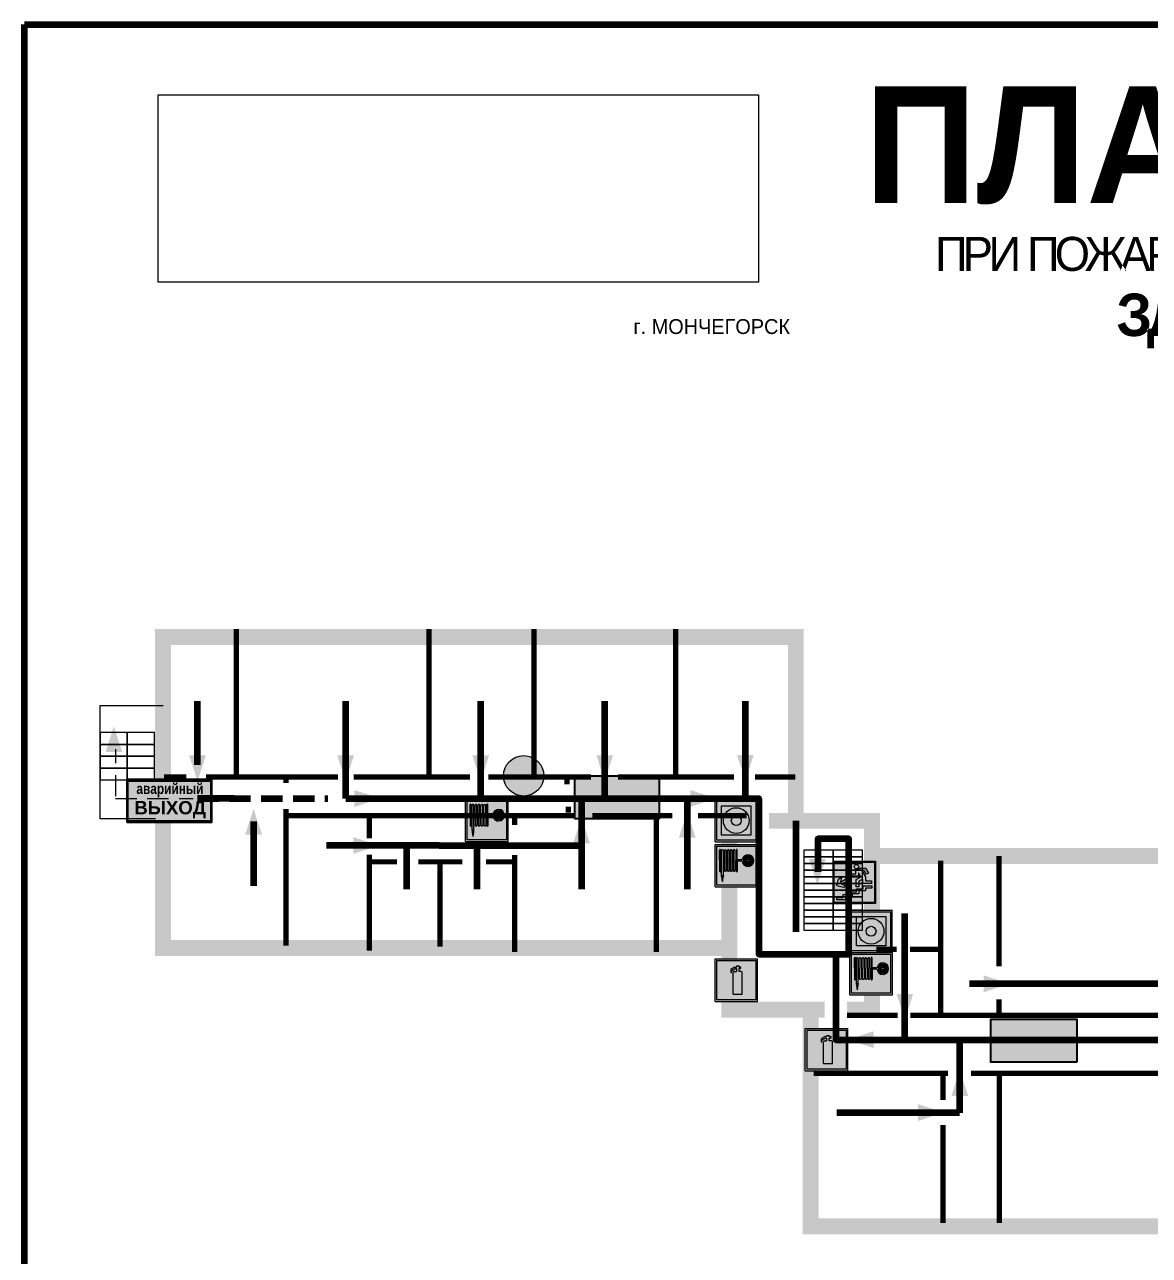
# Model space of a CAD drawing. Header units: millimetres. Extents: x 13810 to 67229, y 12374 to 21950.
# Drawn here: x 20359 to 20570.9, y 19246.8 to 19478.5 of the extents above; entities that cross this region are included whole.
import ezdxf

# ---------------------------------------------------------------- set-up
doc = ezdxf.new("R2010")
doc.units = ezdxf.units.MM
doc.linetypes.add('{ Wide Dash }', pattern=[12, 4, -2, 4, -2])
doc.layers.add('План_Штампы', color=7, linetype='Continuous')
doc.styles.add('обычный', font='arial.ttf')
picture_1 = doc.add_image_def('image1.jpg', size_in_pixel=(337, 105))

# ---------------------------------------------------------------- blocks, each defined once
blk = doc.blocks.new('A$C32E8229D')
at = {"true_color": 0xffffff}
blk.add_hatch(color=7, dxfattribs=at).paths.add_polyline_path([(0, 0), (0, -8), (16, -8), (16, 0)])
h = blk.add_hatch(color=126)
h.paths.add_polyline_path([(0.2, -0.2), (15.8, -0.2), (15.8, -7.8), (0.2, -7.8)])
h.paths.add_polyline_path([(13.49, -2.05), (12.08, -2.05), (11.37, -2.63, 0.162397), (11.29, -2.84), (11.29, -3.63), (10.35, -3.63), (10.35, -4.05), (11.68, -4.05), (11.68, -3.48), (12.26, -4.28), (11.29, -5.1), (11.29, -6.78), (11.85, -6.78), (11.85, -5.44), (12.8, -4.64), (12.8, -5.94), (14.46, -5.94), (14.46, -5.39), (13.45, -5.39), (13.45, -3.97), (12.46, -2.59), (13.15, -2.59), (13.69, -3.34), (14.18, -3)], flags=16)
h.paths.add_polyline_path([(10.74, -1.82, 1), (11.8, -1.82, 1)], flags=16)
h.paths.add_polyline_path([(9.39, -3.59), (5.99, -3.59), (6.56, -3.03), (5.91, -3.03), (5.1, -3.83), (5.91, -4.64), (6.56, -4.64), (5.99, -4.09), (9.39, -4.09)], flags=16)
h.paths.add_polyline_path([(4.29, -1.08), (1.72, -1.08), (1.72, -6.6), (4.29, -6.6)], flags=16)
at = {"color": 126}
blk.add_lwpolyline([(16, -8), (0, -8), (0, 0), (16, 0)], close=True, dxfattribs=at)
blk = doc.blocks.new('вниз 3')
at = {"lineweight": 0, "true_color": 0xffffff}
h = blk.add_hatch(color=7, dxfattribs=at)
h.dxf.hatch_style = 1
h.paths.add_polyline_path([(40997.5, -4475.69), (40997.25, -4475.28), (40995.76, -4476.15), (40995.97, -4475.23), (40995.39, -4475.56), (40995.05, -4476.83), (40996.33, -4477.17), (40996.91, -4476.83), (40996, -4476.55)], flags=0)
h.paths.add_polyline_path([(40999.81, -4473.95), (41000.22, -4473.95), (41000.64, -4474.67), (41001.03, -4474.43), (41000.46, -4473.49), (41000.42, -4473.49), (40999.43, -4473.49), (40998.68, -4473.92), (40998.68, -4474.57), (40997.88, -4474.57), (40997.88, -4475), (40999.14, -4475), (40999.14, -4474.43), (40999.14, -4474.38), (40999.59, -4475.15), (40998.72, -4475.67), (40998.72, -4477.06), (40999.24, -4477.06), (40999.24, -4475.96), (40999.95, -4475.56), (40999.95, -4476.43), (41001.61, -4476.43), (41001.61, -4475.88), (41000.47, -4475.88), (41000.47, -4475.12)], flags=0)
h.paths.add_polyline_path([(40999.2, -4473.24, 1), (40998.35, -4473.24, 1)], flags=0)
h.paths.add_polyline_path([(41000.46, -4477.26), (41001.69, -4477.26), (41001.69, -4476.84), (41000.03, -4476.84), (41000.03, -4477.39), (40998.78, -4477.39), (40998.78, -4477.95), (40997.53, -4477.95), (40997.53, -4478.5), (40996.29, -4478.5), (40996.29, -4479.06), (40995.05, -4479.06), (40995.05, -4479.48), (40995.29, -4479.48), (40996.72, -4479.48), (40996.72, -4478.92), (40997.97, -4478.92), (40997.97, -4478.36), (40999.2, -4478.36), (40999.2, -4477.81), (41000.46, -4477.81)], flags=0)
h.paths.add_polyline_path([(41002.37, -4472.17), (40994.37, -4472.17), (40994.37, -4480.17), (41002.37, -4480.17)])
h.paths.add_polyline_path([(41002.16, -4479.96), (40994.57, -4479.96), (40994.57, -4472.37), (41002.16, -4472.37)], flags=16)
h.paths.add_polyline_path([(41001.61, -4475.88), (41001.61, -4476.43), (40999.95, -4476.43), (40999.95, -4475.56), (40999.24, -4475.96), (40999.24, -4477.06), (40998.72, -4477.06), (40998.72, -4475.67), (40999.59, -4475.15), (40999.14, -4474.38), (40999.14, -4474.43), (40999.14, -4475), (40997.88, -4475), (40997.88, -4474.57), (40998.68, -4474.57), (40998.68, -4473.92), (40999.43, -4473.49), (41000.42, -4473.49), (41000.46, -4473.49), (41001.03, -4474.43), (41000.64, -4474.67), (41000.22, -4473.95), (40999.81, -4473.95), (41000.47, -4475.12), (41000.47, -4475.88)], flags=0)
h.paths.add_polyline_path([(41001.69, -4476.84), (41001.69, -4477.26), (41000.46, -4477.26), (41000.46, -4477.81), (40999.2, -4477.81), (40999.2, -4478.36), (40997.97, -4478.36), (40997.97, -4478.92), (40996.72, -4478.92), (40996.72, -4479.48), (40995.05, -4479.48), (40995.05, -4479.06), (40996.29, -4479.06), (40996.29, -4478.5), (40997.53, -4478.5), (40997.53, -4477.95), (40998.78, -4477.95), (40998.78, -4477.39), (41000.03, -4477.39), (41000.03, -4476.84)], flags=0)
h.paths.add_polyline_path([(40998.35, -4473.24, -1), (40999.2, -4473.24, -1)], flags=0)
h.paths.add_polyline_path([(40997.5, -4475.69), (40996, -4476.55), (40996.91, -4476.83), (40996.33, -4477.17), (40995.05, -4476.83), (40995.39, -4475.56), (40995.97, -4475.23), (40995.76, -4476.15), (40997.25, -4475.28)], flags=0)
at = {"lineweight": 0}
h = blk.add_hatch(color=126, dxfattribs=at)
h.dxf.hatch_style = 1
h.paths.add_polyline_path([(41002.16, -4472.37), (40994.57, -4472.37), (40994.57, -4479.96), (41002.16, -4479.96)])
h.paths.add_polyline_path([(40995.97, -4475.23), (40995.76, -4476.15), (40997.25, -4475.28), (40997.5, -4475.69), (40996, -4476.55), (40996.91, -4476.83), (40996.33, -4477.17), (40995.05, -4476.83), (40995.39, -4475.56)], flags=16)
h.paths.add_polyline_path([(40997.88, -4474.57), (40998.68, -4474.57), (40998.68, -4473.92), (40999.43, -4473.49), (41000.42, -4473.49), (41000.46, -4473.49), (41001.03, -4474.43), (41000.64, -4474.67), (41000.22, -4473.95), (40999.81, -4473.95), (41000.47, -4475.12), (41000.47, -4475.88), (41001.61, -4475.88), (41001.61, -4476.43), (40999.95, -4476.43), (40999.95, -4475.56), (40999.24, -4475.96), (40999.24, -4477.06), (40998.72, -4477.06), (40998.72, -4475.67), (40999.59, -4475.15), (40999.14, -4474.38), (40999.14, -4474.43), (40999.14, -4475), (40997.88, -4475)], flags=16)
h.paths.add_polyline_path([(40998.35, -4473.24, -1), (40999.2, -4473.24, -1)], flags=16)
h.paths.add_polyline_path([(40997.53, -4477.95), (40998.78, -4477.95), (40998.78, -4477.39), (41000.03, -4477.39), (41000.03, -4476.84), (41001.69, -4476.84), (41001.69, -4477.26), (41000.46, -4477.26), (41000.46, -4477.81), (40999.2, -4477.81), (40999.2, -4478.36), (40997.97, -4478.36), (40997.97, -4478.92), (40996.72, -4478.92), (40996.72, -4479.48), (40995.05, -4479.48), (40995.05, -4479.06), (40996.29, -4479.06), (40996.29, -4478.5), (40997.53, -4478.5)], flags=16)
at = {"lineweight": 0, "true_color": 0xffffff}
h = blk.add_hatch(color=7, dxfattribs=at)
h.dxf.hatch_style = 1
h.paths.add_polyline_path([(40999.2, -4473.24, 1), (40998.35, -4473.24, 1)])
h.paths.add_polyline_path([(40999.81, -4473.95), (41000.22, -4473.95), (41000.64, -4474.67), (41001.03, -4474.43), (41000.46, -4473.49), (41000.42, -4473.49), (40999.43, -4473.49), (40998.68, -4473.92), (40998.68, -4474.57), (40997.88, -4474.57), (40997.88, -4475), (40999.14, -4475), (40999.14, -4474.43), (40999.14, -4474.38), (40999.59, -4475.15), (40998.72, -4475.67), (40998.72, -4477.06), (40999.24, -4477.06), (40999.24, -4475.96), (40999.95, -4475.56), (40999.95, -4476.43), (41001.61, -4476.43), (41001.61, -4475.88), (41000.47, -4475.88), (41000.47, -4475.12)])
h.paths.add_polyline_path([(40999.2, -4477.81), (41000.46, -4477.81), (41000.46, -4477.26), (41001.69, -4477.26), (41001.69, -4476.84), (41000.03, -4476.84), (41000.03, -4477.39), (40998.78, -4477.39), (40998.78, -4477.95), (40997.53, -4477.95), (40997.53, -4478.5), (40996.29, -4478.5), (40996.29, -4479.06), (40995.05, -4479.06), (40995.05, -4479.48), (40995.29, -4479.48), (40996.72, -4479.48), (40996.72, -4478.92), (40997.97, -4478.92), (40997.97, -4478.36), (40999.2, -4478.36)])
h.paths.add_polyline_path([(40997.5, -4475.69), (40997.25, -4475.28), (40995.76, -4476.15), (40995.97, -4475.23), (40995.39, -4475.56), (40995.05, -4476.83), (40996.33, -4477.17), (40996.91, -4476.83), (40996, -4476.55)])
at = {"color": 126, "lineweight": 0}
for points in [[(40994.37, -4472.17), (41002.37, -4472.17), (41002.37, -4480.17), (40994.37, -4480.17)], [(40994.57, -4472.37), (41002.16, -4472.37), (41002.16, -4479.96), (40994.57, -4479.96)]]:
    blk.add_lwpolyline(points, close=True, dxfattribs=at)
for points in [[(40995.05, -4476.83), (40995.39, -4475.56), (40995.97, -4475.23), (40995.76, -4476.15), (40997.25, -4475.28), (40997.5, -4475.69), (40996, -4476.55), (40996.91, -4476.83), (40996.33, -4477.17), (40995.05, -4476.83)], [(40999.14, -4474.43), (40999.14, -4475), (40997.88, -4475), (40997.88, -4474.57), (40998.68, -4474.57), (40998.68, -4473.92), (40999.43, -4473.49), (41000.42, -4473.49), (41000.46, -4473.49), (41001.03, -4474.43), (41000.64, -4474.67), (41000.22, -4473.95), (40999.81, -4473.95), (41000.47, -4475.12), (41000.47, -4475.88), (41001.61, -4475.88), (41001.61, -4476.43), (40999.95, -4476.43), (40999.95, -4475.56), (40999.24, -4475.96), (40999.24, -4477.06), (40998.72, -4477.06), (40998.72, -4475.67), (40999.59, -4475.15), (40999.14, -4474.38), (40999.14, -4474.43)], [(40995.29, -4479.48), (40995.05, -4479.48), (40995.05, -4479.06), (40996.29, -4479.06), (40996.29, -4478.5), (40997.53, -4478.5), (40997.53, -4477.95), (40998.78, -4477.95), (40998.78, -4477.39), (41000.03, -4477.39), (41000.03, -4476.84), (41001.69, -4476.84), (41001.69, -4477.26), (41000.46, -4477.26), (41000.46, -4477.81), (40999.2, -4477.81), (40999.2, -4478.36), (40997.97, -4478.36), (40997.97, -4478.92), (40996.72, -4478.92), (40996.72, -4479.48), (40995.05, -4479.48)]]:
    blk.add_lwpolyline(points, dxfattribs=at)
blk.add_circle((40998.77, -4473.24), 0.426, dxfattribs=at)
blk = doc.blocks.new('A$C37112FD5')
at = {"true_color": 0xf5f5ff}
h = blk.add_hatch(color=7, dxfattribs=at)
h.dxf.hatch_style = 1
h.paths.add_polyline_path([(12.8, -7.4), (0, -7.4), (0, -20.2), (12.8, -20.2)])
h.paths.add_polyline_path([(12.29, -7.91), (12.29, -19.69), (0.51, -19.69), (0.51, -7.91)], flags=16)
h.paths.add_polyline_path([(4.98, -9.04, -0.42597), (5.17, -9.22), (5.17, -12.25), (5.17, -15.29, -0.432244), (4.98, -15.47), (4.83, -15.47, -0.42597), (4.64, -15.29), (4.64, -12.25), (4.64, -9.22, -0.432244), (4.83, -9.04)], flags=0)
h.paths.add_polyline_path([(4.28, -9.22), (4.28, -12.25), (4.28, -15.29, -0.432244), (4.09, -15.47), (3.94, -15.47, -0.42597), (3.75, -15.29), (3.75, -12.25), (3.75, -9.22, -0.432244), (3.94, -9.04), (4.09, -9.04, -0.42597)], flags=0)
h.paths.add_polyline_path([(5.72, -9.04), (5.87, -9.04, -0.42597), (6.06, -9.22), (6.06, -12.25), (6.06, -15.29, -0.432244), (5.87, -15.47), (5.72, -15.47, -0.42597), (5.53, -15.29), (5.53, -12.25), (5.53, -9.22, -0.432244)], flags=0)
h.paths.add_polyline_path([(6.42, -8.9), (6.5, -8.9, -0.42597), (6.69, -9.08), (6.69, -12.03), (8.21, -12.03, -15.824349), (8.21, -12.47), (6.69, -12.47), (6.69, -15.42, -0.432244), (6.5, -15.6), (6.42, -15.6)], flags=0)
h.paths.add_polyline_path([(3.39, -9.22), (3.39, -12.25), (3.39, -15.29, -0.432244), (3.2, -15.47), (3.05, -15.47, -0.42597), (2.85, -15.29), (2.85, -12.25), (2.85, -9.22, -0.432244), (3.05, -9.04), (3.2, -9.04, -0.42597)], flags=0)
h.paths.add_polyline_path([(2.5, -9.22), (2.5, -16.71), (1.96, -16.71), (1.96, -9.22, -0.432244), (2.15, -9.04), (2.31, -9.04, -0.42597)], flags=0)
h.paths.add_polyline_path([(1.61, -8.9), (1.61, -15.6), (1.57, -15.6, -0.42597), (1.37, -15.42), (1.37, -12.03), (1.37, -9.09, -0.432244), (1.57, -8.9)], flags=0)
h.paths.add_polyline_path([(9.76, -10.81), (9.76, -12.03), (8.49, -12.03, -0.336371)], flags=0)
h.paths.add_polyline_path([(8.49, -12.47), (9.76, -12.47), (9.76, -13.7, -0.336371)], flags=0)
h.paths.add_polyline_path([(10.11, -10.81, -0.336371), (11.38, -12.03), (10.11, -12.03)], flags=0)
h.paths.add_polyline_path([(10.11, -12.47), (11.38, -12.47, -0.336371), (10.11, -13.7)], flags=0)
h.paths.add_polyline_path([(2.5, -16.84), (2.5, -17.05), (1.97, -17.05), (1.97, -16.84)], flags=0)
h.paths.add_polyline_path([(2.5, -17.24, -0.033778), (2.24, -18.6, -0.033778), (1.97, -17.24)], flags=0)
h = blk.add_hatch(color=242)
h.dxf.hatch_style = 1
h.paths.add_polyline_path([(12.29, -7.91), (0.51, -7.91), (0.51, -19.69), (12.29, -19.69)])
h.paths.add_polyline_path([(6.42, -15.6), (6.42, -8.9), (6.5, -8.9, -0.42597), (6.69, -9.08), (6.69, -12.03), (8.21, -12.03, -15.824349), (8.21, -12.47), (6.69, -12.47), (6.69, -15.42, -0.432244), (6.5, -15.6)], flags=16)
h.paths.add_polyline_path([(5.87, -15.47), (5.72, -15.47, -0.42597), (5.53, -15.29), (5.53, -12.25), (5.53, -9.22, -0.432244), (5.72, -9.04), (5.87, -9.04, -0.42597), (6.06, -9.22), (6.06, -12.25), (6.06, -15.29, -0.432244)], flags=16)
h.paths.add_polyline_path([(4.98, -15.47), (4.83, -15.47, -0.42597), (4.64, -15.29), (4.64, -12.25), (4.64, -9.22, -0.432244), (4.83, -9.04), (4.98, -9.04, -0.42597), (5.17, -9.22), (5.17, -12.25), (5.17, -15.29, -0.432244)], flags=16)
h.paths.add_polyline_path([(4.09, -15.47), (3.94, -15.47, -0.42597), (3.75, -15.29), (3.75, -12.25), (3.75, -9.22, -0.432244), (3.94, -9.04), (4.09, -9.04, -0.42597), (4.28, -9.22), (4.28, -12.25), (4.28, -15.29, -0.432244)], flags=16)
h.paths.add_polyline_path([(3.2, -15.47), (3.05, -15.47, -0.42597), (2.85, -15.29), (2.85, -12.25), (2.85, -9.22, -0.432244), (3.05, -9.04), (3.2, -9.04, -0.42597), (3.39, -9.22), (3.39, -12.25), (3.39, -15.29, -0.432244)], flags=16)
h.paths.add_polyline_path([(2.5, -17.05), (1.97, -17.05), (1.97, -16.84), (2.5, -16.84)], flags=16)
h.paths.add_polyline_path([(2.5, -17.24, -0.033778), (2.24, -18.6, -0.033778), (1.97, -17.24)], flags=16)
h.paths.add_polyline_path([(2.5, -16.71), (1.96, -16.71), (1.96, -9.22, -0.432244), (2.15, -9.04), (2.31, -9.04, -0.42597), (2.5, -9.22)], flags=16)
h.paths.add_polyline_path([(1.61, -15.6), (1.57, -15.6, -0.42597), (1.37, -15.42), (1.37, -12.03), (1.37, -9.09, -0.432244), (1.57, -8.9), (1.61, -8.9)], flags=16)
h.paths.add_polyline_path([(8.49, -12.47), (9.76, -12.47), (9.76, -13.7, -0.336371)], flags=0)
h.paths.add_polyline_path([(10.11, -13.7), (10.11, -12.47), (11.38, -12.47, -0.336371)], flags=0)
h.paths.add_polyline_path([(8.49, -12.03, -0.336371), (9.76, -10.81), (9.76, -12.03)], flags=0)
h.paths.add_polyline_path([(10.11, -12.03), (10.11, -10.81, -0.336371), (11.38, -12.03)], flags=0)
h = blk.add_hatch(color=7, dxfattribs=at)
h.dxf.hatch_style = 1
h.paths.add_polyline_path([(1.61, -8.9), (1.57, -8.9, 0.432244), (1.37, -9.09), (1.37, -12.03), (1.37, -15.42, 0.42597), (1.57, -15.6), (1.61, -15.6)])
h.paths.add_polyline_path([(2.5, -9.22, 0.42597), (2.31, -9.04), (2.15, -9.04, 0.432244), (1.96, -9.22), (1.96, -16.71), (2.5, -16.71)])
h.paths.add_polyline_path([(2.5, -16.84), (1.97, -16.84), (1.97, -17.05), (2.5, -17.05)])
h.paths.add_polyline_path([(2.5, -17.24), (1.97, -17.24, 0.033778), (2.24, -18.6, 0.033778)])
h.paths.add_polyline_path([(3.39, -12.25), (3.39, -9.22, 0.42597), (3.2, -9.04), (3.05, -9.04, 0.432244), (2.85, -9.22), (2.85, -12.25), (2.85, -15.29, 0.42597), (3.05, -15.47), (3.2, -15.47, 0.432244), (3.39, -15.29)])
h.paths.add_polyline_path([(4.28, -12.25), (4.28, -9.22, 0.42597), (4.09, -9.04), (3.94, -9.04, 0.432244), (3.75, -9.22), (3.75, -12.25), (3.75, -15.29, 0.42597), (3.94, -15.47), (4.09, -15.47, 0.432244), (4.28, -15.29)])
h.paths.add_polyline_path([(5.17, -12.25), (5.17, -9.22, 0.42597), (4.98, -9.04), (4.83, -9.04, 0.432244), (4.64, -9.22), (4.64, -12.25), (4.64, -15.29, 0.42597), (4.83, -15.47), (4.98, -15.47, 0.432244), (5.17, -15.29)])
h.paths.add_polyline_path([(6.06, -12.25), (6.06, -9.22, 0.42597), (5.87, -9.04), (5.72, -9.04, 0.432244), (5.53, -9.22), (5.53, -12.25), (5.53, -15.29, 0.42597), (5.72, -15.47), (5.87, -15.47, 0.432244), (6.06, -15.29)])
h.paths.add_polyline_path([(6.69, -12.47), (8.21, -12.47, 15.824349), (8.21, -12.03), (6.69, -12.03), (6.69, -9.08, 0.42597), (6.5, -8.9), (6.42, -8.9), (6.42, -15.6), (6.5, -15.6, 0.432244), (6.69, -15.42)])
h.paths.add_polyline_path([(8.49, -12.47), (9.76, -12.47), (9.76, -13.7, -0.336371)], flags=16)
h.paths.add_polyline_path([(8.49, -12.03, -0.336371), (9.76, -10.81), (9.76, -12.03)], flags=16)
h.paths.add_polyline_path([(10.11, -12.47), (11.38, -12.47, -0.336371), (10.11, -13.7)], flags=16)
h.paths.add_polyline_path([(10.11, -12.03), (10.11, -10.81, -0.336371), (11.38, -12.03)], flags=16)
h = blk.add_hatch(color=242)
h.dxf.hatch_style = 1
h.paths.add_polyline_path([(9.76, -10.81, 0.336371), (8.49, -12.03), (9.76, -12.03)])
h.paths.add_polyline_path([(10.11, -10.81), (10.11, -12.03), (11.38, -12.03, 0.336371)])
h.paths.add_polyline_path([(11.38, -12.47), (10.11, -12.47), (10.11, -13.7, 0.336371)])
h.paths.add_polyline_path([(9.76, -12.47), (8.49, -12.47, 0.336371), (9.76, -13.7)])
at = {"color": 242, "lineweight": 5}
for p, q in [((0, -20.2), (0, -7.4)), ((0, -7.4), (12.8, -7.4)), ((12.8, -20.2), (12.8, -7.4)), ((1.37, -12.03), (1.37, -9.08)), ((1.57, -8.9), (1.61, -8.9)), ((1.61, -8.9), (1.61, -15.6)), ((1.96, -16.71), (1.96, -9.22)), ((2.15, -9.04), (2.31, -9.04)), ((2.5, -16.71), (2.5, -9.22)), ((2.85, -12.25), (2.85, -9.22)), ((3.05, -9.04), (3.2, -9.04)), ((3.39, -12.25), (3.39, -9.22)), ((3.75, -12.25), (3.75, -9.22)), ((3.94, -9.04), (4.09, -9.04)), ((4.28, -12.25), (4.28, -9.22)), ((4.64, -12.25), (4.64, -9.22)), ((4.83, -9.04), (4.98, -9.04)), ((5.17, -12.25), (5.17, -9.22)), ((5.53, -12.25), (5.53, -9.22)), ((5.72, -9.04), (5.87, -9.04)), ((6.06, -12.25), (6.06, -9.22)), ((6.42, -8.9), (6.42, -15.6)), ((6.5, -8.9), (6.42, -8.9)), ((6.69, -12.03), (6.69, -9.08)), ((9.76, -10.81), (9.76, -12.03)), ((10.11, -10.81), (10.11, -12.03)), ((1.37, -12.03), (1.37, -15.42)), ((2.85, -12.25), (2.85, -15.29)), ((3.39, -12.25), (3.39, -15.29)), ((3.75, -12.25), (3.75, -15.29)), ((4.28, -12.25), (4.28, -15.29)), ((4.64, -12.25), (4.64, -15.29)), ((5.17, -12.25), (5.17, -15.29)), ((5.53, -12.25), (5.53, -15.29)), ((6.06, -12.25), (6.06, -15.29)), ((8.21, -12.03), (6.69, -12.03)), ((8.21, -12.47), (6.69, -12.47)), ((6.69, -12.47), (6.69, -15.42)), ((9.76, -12.03), (8.49, -12.03)), ((9.76, -12.47), (8.49, -12.47)), ((9.76, -12.47), (9.76, -13.7)), ((11.38, -12.03), (10.11, -12.03)), ((11.38, -12.47), (10.11, -12.47)), ((10.11, -12.47), (10.11, -13.7)), ((1.57, -15.6), (1.61, -15.6)), ((1.96, -16.71), (2.5, -16.71)), ((1.97, -16.84), (2.5, -16.84)), ((1.97, -17.05), (1.97, -16.84)), ((2.5, -17.05), (1.97, -17.05)), ((1.97, -17.24), (2.5, -17.24)), ((2.5, -16.84), (2.5, -17.05)), ((3.05, -15.47), (3.2, -15.47)), ((3.94, -15.47), (4.09, -15.47)), ((4.83, -15.47), (4.98, -15.47)), ((5.72, -15.47), (5.87, -15.47)), ((6.42, -15.6), (6.5, -15.6)), ((0, -20.2), (12.8, -20.2))]:
    blk.add_line(p, q, dxfattribs=at)
blk.add_lwpolyline([(0.51, -7.91), (12.29, -7.91), (12.29, -19.69), (0.51, -19.69)], close=True, dxfattribs=at)
for centre, radius, start, end in [((1.56, -9.09), 0.182, 87.1027, 180.6071), ((2.15, -9.22), 0.182, 87.1027, 180.6071), ((2.32, -9.22), 0.182, 359.3929, 92.8973), ((3.04, -9.22), 0.182, 87.1027, 180.6071), ((3.21, -9.22), 0.182, 359.3929, 92.8973), ((3.93, -9.22), 0.182, 87.1027, 180.6071), ((4.1, -9.22), 0.182, 359.3929, 92.8973), ((4.82, -9.22), 0.182, 87.1027, 180.6071), ((4.99, -9.22), 0.182, 359.3929, 92.8973), ((5.71, -9.22), 0.182, 87.1027, 180.6071), ((5.88, -9.22), 0.182, 359.3929, 92.8973), ((6.51, -9.09), 0.182, 359.3929, 92.8973), ((9.93, -12.25), 1.74, 187.2319, 172.7681), ((9.93, -12.25), 1.46, 96.9927, 171.3585), ((9.93, -12.25), 1.46, 8.6415, 83.0073), ((9.93, -12.25), 1.46, 188.6415, 263.0073), ((9.93, -12.25), 1.46, 276.9927, 351.3585), ((1.56, -15.42), 0.182, 179.3929, 272.8973), ((12.17, -15.98), 10.27, 187.041, 194.7793), ((-7.7, -15.98), 10.27, 345.2207, 352.959), ((3.04, -15.29), 0.182, 179.3929, 272.8973), ((3.21, -15.29), 0.182, 267.1027, 0.6071), ((3.93, -15.29), 0.182, 179.3929, 272.8973), ((4.1, -15.29), 0.182, 267.1027, 0.6071), ((4.82, -15.29), 0.182, 179.3929, 272.8973), ((4.99, -15.29), 0.182, 267.1027, 0.6071), ((5.71, -15.29), 0.182, 179.3929, 272.8973), ((5.88, -15.29), 0.182, 267.1027, 0.6071), ((6.51, -15.42), 0.182, 267.1027, 0.6071)]:
    blk.add_arc(centre, radius, start, end, dxfattribs=at)
blk = doc.blocks.new('A$C54414219')
at = {"true_color": 0xffffff}
h = blk.add_hatch(color=7, dxfattribs=at)
h.paths.add_polyline_path([(2.39, -9.45), (2.39, -18.3), (11.23, -18.3), (11.23, -9.45)], flags=0)
h.paths.add_polyline_path([(10.71, -13.87, -1), (2.92, -13.87, -1)], flags=0)
h.paths.add_polyline_path([(8.3, -13.87, -1), (5.33, -13.87, -1)], flags=0)
h.paths.add_polyline_path([(0.41, -7.47), (0.41, -20.27), (13.21, -20.27), (13.21, -7.47)])
h.paths.add_polyline_path([(0.92, -19.77), (12.71, -19.77), (12.71, -7.98), (0.92, -7.98)], flags=16)
h.paths.add_polyline_path([(11.23, -9.45), (11.23, -18.3), (2.39, -18.3), (2.39, -9.45)], flags=0)
at = {"lineweight": 5}
h = blk.add_hatch(color=242, dxfattribs=at)
h.paths.add_polyline_path([(12.71, -7.98), (0.92, -7.98), (0.92, -19.77), (12.71, -19.77)])
h.paths.add_polyline_path([(11.23, -18.3), (2.39, -18.3), (2.39, -9.45), (11.23, -9.45)], flags=16)
h.paths.add_polyline_path([(10.71, -13.87, -1), (2.92, -13.87, -1)], flags=0)
h.paths.add_polyline_path([(8.3, -13.87, -1), (5.33, -13.87, -1)], flags=0)
at = {"true_color": 0xffffff}
h = blk.add_hatch(color=7, dxfattribs=at)
h.paths.add_polyline_path([(2.39, -9.45), (2.39, -18.3), (11.23, -18.3), (11.23, -9.45)])
h.paths.add_polyline_path([(10.71, -13.87, -1), (2.92, -13.87, -1)], flags=16)
h.paths.add_polyline_path([(8.3, -13.87, -1), (5.33, -13.87, -1)], flags=0)
at = {"lineweight": 5}
h = blk.add_hatch(color=242, dxfattribs=at)
h.paths.add_polyline_path([(2.92, -13.87, 1), (10.71, -13.87, 1)])
h.paths.add_polyline_path([(8.3, -13.87, -1), (5.33, -13.87, -1)], flags=16)
at = {"color": 242, "lineweight": 5}
for p, q in [((0.41, -20.27), (0.41, -7.47)), ((0.41, -7.47), (13.21, -7.47)), ((0.41, -7.47), (13.21, -7.47)), ((13.21, -20.27), (13.21, -7.47)), ((0.41, -20.27), (13.21, -20.27))]:
    blk.add_line(p, q, dxfattribs=at)
for points in [[(0.92, -7.98), (12.71, -7.98), (12.71, -19.77), (0.92, -19.77)], [(2.39, -9.45), (11.23, -9.45), (11.23, -18.3), (2.39, -18.3)]]:
    blk.add_lwpolyline(points, close=True, dxfattribs=at)
for radius in [3.89, 1.49]:
    blk.add_circle((6.81, -13.87), radius, dxfattribs=at)
blk = doc.blocks.new('A$C3AD82952')
at = {"true_color": 0xf5f5ff}
h = blk.add_hatch(color=7, dxfattribs=at)
h.dxf.hatch_style = 1
h.paths.add_polyline_path([(8.21, 8.73, 0.414214), (7.89, 9.05), (7.22, 9.05), (7.22, 9.92), (7.59, 9.92, 1), (7.57, 10.36), (7.22, 10.36), (7.22, 10.6), (6.43, 10.6), (6.43, 10.36), (6.01, 10.36), (4.74, 9.59), (4.74, 8.69), (4.98, 8.73), (4.98, 9.26), (6.12, 9.91), (6.43, 9.91), (6.43, 9.05), (5.76, 9.05, 0.414214), (5.44, 8.73), (5.44, 2.2), (8.21, 2.2)], flags=0)
h.paths.add_polyline_path([(12.8, 12.8), (0, 12.8), (0, 0), (12.8, 0)])
h.paths.add_polyline_path([(0.51, 12.29), (12.29, 12.29), (12.29, 0.51), (0.51, 0.51)], flags=16)
h.paths.add_polyline_path([(4.74, 9.59), (6.01, 10.36), (6.43, 10.36), (6.43, 10.6), (7.22, 10.6), (7.22, 10.36), (7.59, 10.36, -0.94586), (7.59, 9.92), (7.22, 9.92), (7.22, 9.05), (7.89, 9.05, -0.414214), (8.21, 8.73), (8.21, 2.2), (5.44, 2.2), (5.44, 8.73, -0.414214), (5.76, 9.05), (6.43, 9.05), (6.43, 9.91), (6.12, 9.91), (4.98, 9.26), (4.98, 8.73), (4.74, 8.69)], flags=0)
h = blk.add_hatch(color=242)
h.dxf.hatch_style = 1
h.paths.add_polyline_path([(12.29, 12.29), (0.51, 12.29), (0.51, 0.51), (12.29, 0.51)])
h.paths.add_polyline_path([(4.74, 8.69), (4.74, 9.59), (6.01, 10.36), (6.43, 10.36), (6.43, 10.6), (7.22, 10.6), (7.22, 10.36), (7.59, 10.36, -0.94586), (7.59, 9.92), (7.22, 9.92), (7.22, 9.05), (7.89, 9.05, -0.414214), (8.21, 8.73), (8.21, 2.2), (5.44, 2.2), (5.44, 8.73, -0.414214), (5.76, 9.05), (6.43, 9.05), (6.43, 9.91), (6.12, 9.91), (4.98, 9.26), (4.98, 8.73)], flags=16)
h = blk.add_hatch(color=7, dxfattribs=at)
h.dxf.hatch_style = 1
h.paths.add_polyline_path([(8.21, 8.73, 0.414214), (7.89, 9.05), (7.22, 9.05), (7.22, 9.92), (7.59, 9.92, 1), (7.57, 10.36), (7.22, 10.36), (7.22, 10.6), (6.43, 10.6), (6.43, 10.36), (6.01, 10.36), (4.74, 9.59), (4.74, 8.69), (4.98, 8.73), (4.98, 9.26), (6.12, 9.91), (6.43, 9.91), (6.43, 9.05), (5.76, 9.05, 0.414214), (5.44, 8.73), (5.44, 2.2), (8.21, 2.2)])
at = {"color": 242, "lineweight": 5}
for p, q in [((0, 0), (0, 12.8)), ((0, 12.8), (12.8, 12.8)), ((12.8, 0), (12.8, 12.8)), ((6.01, 10.36), (4.74, 9.59)), ((4.74, 9.59), (4.74, 8.69)), ((4.74, 8.69), (4.98, 8.73)), ((4.98, 9.26), (6.12, 9.91)), ((4.98, 8.73), (4.98, 9.26)), ((5.44, 2.2), (5.44, 8.73)), ((5.76, 9.05), (6.43, 9.05)), ((6.01, 10.36), (6.43, 10.36)), ((6.12, 9.91), (6.43, 9.91)), ((7.22, 10.6), (6.43, 10.6)), ((6.43, 10.6), (6.43, 10.36)), ((6.43, 9.91), (6.43, 9.05)), ((7.22, 10.36), (7.22, 10.6)), ((7.59, 10.36), (7.22, 10.36)), ((7.22, 9.05), (7.22, 9.92)), ((7.59, 9.92), (7.22, 9.92)), ((7.89, 9.05), (7.22, 9.05)), ((8.21, 2.2), (8.21, 8.73)), ((0, 0), (12.8, 0)), ((5.44, 2.2), (8.21, 2.2))]:
    blk.add_line(p, q, dxfattribs=at)
blk.add_lwpolyline([(0.51, 12.29), (12.29, 12.29), (12.29, 0.51), (0.51, 0.51)], close=True, dxfattribs=at)
for centre, radius, start, end in [((5.76, 8.73), 0.32, 90, 180), ((7.58, 10.14), 0.223, 273.1875, 86.8125), ((7.89, 8.73), 0.32, 0, 90)]:
    blk.add_arc(centre, radius, start, end, dxfattribs=at)
blk = doc.blocks.new('A$C41C009D9')
at = {"true_color": 0xffffff}
blk.add_hatch(color=7, dxfattribs=at).paths.add_polyline_path([(0, 8), (-16, 8), (-16, 0), (0, 0)])
h = blk.add_hatch(color=126)
h.dxf.hatch_style = 1
h.paths.add_polyline_path([(-15.8, 7.8), (-15.8, 0.2), (-0.2, 0.2), (-0.2, 7.8)])
at = {"color": 126}
for points in [[(-16, 0), (0, 0), (0, 8), (-16, 8)], [(-16, 0), (0, 0), (0, 8), (-16, 8)], [(-15.8, 7.8), (-0.2, 7.8), (-0.2, 0.2), (-15.8, 0.2)]]:
    blk.add_lwpolyline(points, close=True, dxfattribs=at)
at = {"color": 7, "true_color": 0xffffff, "insert": (-15.8, 7.3), "char_height": 2.5, "width": 15.5999, "attachment_point": 1, "style": 'обычный'}
blk.add_mtext('\\pi1.6133;{\\fArial|b1|i0|c204|p34;\\H0.8x;\\W0.8;аварийный\\H1.25x;\\W1;\\P\\pi1.2327;ВЫХОД}', dxfattribs=at)
blk = doc.blocks.new('A$C7B8C2D5B')
at = {"lineweight": 0}
h = blk.add_hatch(color=5, dxfattribs=at)
h.dxf.hatch_style = 1
h.paths.add_polyline_path([(1.4, -3.02, 1), (-2.11, -3.02, 1)])
at = {"color": 5, "lineweight": 0}
blk.add_circle((-0.36, -3.02), 1.75, dxfattribs=at)

msp = doc.modelspace()

# ---------------------------------------------------------------- linework, layer by layer
at = {"color": 2, "lineweight": 100}
msp.add_lwpolyline([(20359.05, 19478.54), (20959.05, 19478.54), (20959.05, 19083.54), (20359.05, 19083.54)], close=True, dxfattribs=at)
at = {"lineweight": 100}
for points, const_width in [([(20385.1, 19334.49), (20385.1, 19363.21), (20504.29, 19363.21), (20504.29, 19328.6), (20518.62, 19328.6), (20518.62, 19322), (20647.42, 19322), (20647.42, 19329.63), (20678.45, 19329.63), (20678.45, 19322), (20806.49, 19322), (20806.49, 19328.43), (20819.28, 19328.43), (20819.28, 19363.35), (20937.05, 19363.35), (20937.05, 19336.08)], 3), ([(20398.9, 19336.87), (20398.9, 19364.75)], 1), ([(20435.21, 19336.87), (20435.21, 19364.75)], 1), ([(20455, 19336.87), (20455, 19364.75)], 1), ([(20481.66, 19336.87), (20481.66, 19364.75)], 1), ([(20385.33, 19336.87), (20389.52, 19336.87)], 1), ([(20393.22, 19336.87), (20418.08, 19336.87)], 1), ([(20408.3, 19335.72), (20408.3, 19336.87)], 1), ([(20421.04, 19336.87), (20442.94, 19336.87)], 1), ([(20446.4, 19336.87), (20465.72, 19336.87)], 1), ([(20461.19, 19335.48), (20461.19, 19336.64)], 1), ([(20470.79, 19336.87), (20492.66, 19336.87)], 1), ([(20496.62, 19336.87), (20504.17, 19336.87)], 1), ([(20937.05, 19328.18), (20937.05, 19304.02), (20830.89, 19304.02), (20830.89, 19293.18), (20819.32, 19293.18), (20819.32, 19252.22), (20507.09, 19252.22), (20507.09, 19293.04), (20491.77, 19293.04), (20491.77, 19304.65), (20385.1, 19304.65), (20385.1, 19330.82)], 3), ([(20408.3, 19305.1), (20408.3, 19330.83)], 1), ([(20414.84, 19329.59), (20408.33, 19329.59)], 1), ([(20439.56, 19329.59), (20411.9, 19329.59)], 1), ([(20423.98, 19325.31), (20423.98, 19329.88)], 1), ([(20461.43, 19329.59), (20439.56, 19329.59)], 1), ([(20451.33, 19327.83), (20451.33, 19329.67)], 1), ([(20462.51, 19329.59), (20453.27, 19329.59)], 1), ([(20461.44, 19330.12), (20461.44, 19331.27)], 1), ([(20481.04, 19329.59), (20465.95, 19329.59)], 1), ([(20469.47, 19329.59), (20466, 19329.59)], 1), ([(20478.05, 19303.93), (20478.05, 19329.67)], 1), ([(20495.06, 19329.59), (20485.85, 19329.59)], 1), ([(20491.77, 19304.65), (20491.77, 19328.6), (20495.06, 19328.6)], 3), ([(20504.29, 19328.6), (20499.24, 19328.6)], 3), ([(20513.95, 19293.04), (20518.62, 19293.04), (20518.62, 19322)], 3), ([(20423.98, 19304.15), (20423.98, 19322.25)], 1), ([(20429.16, 19320.88), (20424.15, 19320.88)], 1), ([(20441.51, 19320.88), (20433.23, 19320.88)], 1), ([(20437.26, 19304.93), (20437.26, 19320.91)], 1), ([(20451.4, 19320.88), (20445.97, 19320.88)], 1), ([(20451.33, 19303.93), (20451.33, 19322.17)], 1), ([(20525.81, 19304.41), (20531.59, 19304.41), (20531.59, 19321.13), (20531.59, 19292.4)], 1), ([(20542.56, 19301.17), (20542.56, 19321.96)], 1), ([(20519.47, 19304.41), (20523.27, 19304.41)], 1), ([(20542.56, 19292), (20542.56, 19294.96)], 1), ([(20507.09, 19293.04), (20509.75, 19293.04)], 3), ([(20513.93, 19292), (20523.45, 19292)], 1), ([(20525.87, 19292), (20538.82, 19292)], 1), ([(20538.82, 19292), (20544.62, 19292)], 1), ([(20544.62, 19292), (20569.94, 19292)], 1), ([(20569.94, 19292), (20588.29, 19292)], 1), ([(20507.67, 19281.04), (20518.1, 19281.04)], 1), ([(20517.14, 19281.04), (20532.95, 19281.04)], 1), ([(20532, 19281.04), (20532, 19276.05)], 1), ([(20537.3, 19281.04), (20549.83, 19281.04)], 1), ([(20542.6, 19281.04), (20542.6, 19252.86)], 1), ([(20549.04, 19281.04), (20574.25, 19281.04)], 1), ([(20532, 19271.34), (20532, 19252.86)], 1)]:
    msp.add_lwpolyline(points, dxfattribs=dict(at, const_width=const_width))
at = {"color": 126, "lineweight": 100, "true_color": 0x008754}
for points in [[(20391.62, 19339.17), (20391.62, 19351.16)], [(20419.52, 19332.82), (20494.79, 19332.82), (20494.79, 19351.16)], [(20419.52, 19332.82), (20419.52, 19351.16)], [(20444.96, 19332.82), (20444.96, 19351.16)], [(20468.31, 19332.82), (20468.31, 19351.16)], [(20511.83, 19303.46), (20511.83, 19287.35), (20815.24, 19287.35), (20815.24, 19302.87), (20824.67, 19302.87), (20824.67, 19350.07)], [(20398.58, 19332.82), (20391.62, 19332.82)], [(20463.96, 19332.82), (20463.96, 19315.75)], [(20483.8, 19332.82), (20483.8, 19315.75)], [(20494.79, 19332.82), (20497.34, 19332.82), (20497.34, 19303.46), (20514.27, 19303.46), (20514.27, 19325.2), (20508.41, 19325.2), (20508.41, 19318.98)], [(20402.13, 19328.46), (20402.13, 19316.34)], [(20431, 19323.93), (20415.93, 19323.93)], [(20437.11, 19323.93), (20431, 19323.93), (20431, 19315.75)], [(20437.11, 19323.93), (20444.24, 19323.93), (20444.24, 19315.75)], [(20444.24, 19323.93), (20463.96, 19323.93)], [(20524.84, 19287.35), (20524.84, 19311.12)], [(20625.29, 19297.93), (20536.99, 19297.93)], [(20535.15, 19287.35), (20535.15, 19273.6)], [(20535.15, 19273.6), (20512.03, 19273.6)]]:
    msp.add_lwpolyline(points, dxfattribs=at)
at = {"lineweight": 0}
msp.add_lwpolyline([(20383.71, 19328.97), (20376.03, 19328.97), (20373.27, 19328.97), (20373.27, 19350.29), (20385.13, 19350.29)], dxfattribs=at)
for points in [[(20373.27, 19342.98), (20378.39, 19342.98), (20378.39, 19345.21), (20373.27, 19345.21)], [(20378.39, 19342.98), (20383.51, 19342.98), (20383.51, 19345.21), (20378.39, 19345.21)], [(20373.27, 19340.76), (20378.39, 19340.76), (20378.39, 19342.98), (20373.27, 19342.98)], [(20378.39, 19340.76), (20383.51, 19340.76), (20383.51, 19342.98), (20378.39, 19342.98)], [(20373.27, 19338.53), (20378.39, 19338.53), (20378.39, 19340.76), (20373.27, 19340.76)], [(20378.39, 19338.53), (20383.51, 19338.53), (20383.51, 19340.76), (20378.39, 19340.76)], [(20373.27, 19336.31), (20378.39, 19336.31), (20378.39, 19338.53), (20373.27, 19338.53)], [(20378.39, 19336.31), (20383.51, 19336.31), (20383.51, 19338.53), (20378.39, 19338.53)], [(20505.79, 19321.84), (20511.31, 19321.84), (20511.31, 19323.1), (20505.79, 19323.1)], [(20505.79, 19320.58), (20511.31, 19320.58), (20511.31, 19321.84), (20505.79, 19321.84)], [(20511.31, 19321.84), (20516.84, 19321.84), (20516.84, 19323.1), (20511.31, 19323.1)], [(20511.31, 19320.58), (20516.84, 19320.58), (20516.84, 19321.84), (20511.31, 19321.84)], [(20505.79, 19319.32), (20511.31, 19319.32), (20511.31, 19320.58), (20505.79, 19320.58)], [(20505.79, 19318.06), (20511.31, 19318.06), (20511.31, 19319.32), (20505.79, 19319.32)], [(20511.31, 19319.32), (20516.84, 19319.32), (20516.84, 19320.58), (20511.31, 19320.58)], [(20511.31, 19318.06), (20516.84, 19318.06), (20516.84, 19319.32), (20511.31, 19319.32)], [(20505.79, 19316.8), (20511.31, 19316.8), (20511.31, 19318.06), (20505.79, 19318.06)], [(20505.79, 19315.54), (20511.31, 19315.54), (20511.31, 19316.8), (20505.79, 19316.8)], [(20511.31, 19316.8), (20516.84, 19316.8), (20516.84, 19318.06), (20511.31, 19318.06)], [(20511.31, 19315.54), (20516.84, 19315.54), (20516.84, 19316.8), (20511.31, 19316.8)], [(20505.79, 19314.29), (20511.31, 19314.29), (20511.31, 19315.54), (20505.79, 19315.54)], [(20505.79, 19313.03), (20511.31, 19313.03), (20511.31, 19314.29), (20505.79, 19314.29)], [(20511.31, 19314.29), (20516.84, 19314.29), (20516.84, 19315.54), (20511.31, 19315.54)], [(20511.31, 19313.03), (20516.84, 19313.03), (20516.84, 19314.29), (20511.31, 19314.29)], [(20505.79, 19311.77), (20511.31, 19311.77), (20511.31, 19313.03), (20505.79, 19313.03)], [(20505.79, 19310.51), (20511.31, 19310.51), (20511.31, 19311.77), (20505.79, 19311.77)], [(20511.31, 19311.77), (20516.84, 19311.77), (20516.84, 19313.03), (20511.31, 19313.03)], [(20511.31, 19310.51), (20516.84, 19310.51), (20516.84, 19311.77), (20511.31, 19311.77)], [(20505.79, 19309.25), (20511.31, 19309.25), (20511.31, 19310.51), (20505.79, 19310.51)], [(20505.79, 19307.99), (20511.31, 19307.99), (20511.31, 19309.25), (20505.79, 19309.25)], [(20511.31, 19309.25), (20516.84, 19309.25), (20516.84, 19310.51), (20511.31, 19310.51)], [(20511.31, 19307.99), (20516.84, 19307.99), (20516.84, 19309.25), (20511.31, 19309.25)]]:
    msp.add_lwpolyline(points, close=True, dxfattribs=at)
at = {"color": 126, "linetype": '{ Wide Dash }', "lineweight": 0, "true_color": 0x008754}
for points in [[(20376.16, 19342.09), (20376.16, 19339.45)], [(20376.16, 19337.23), (20376.16, 19332.82), (20390.82, 19332.82)]]:
    msp.add_lwpolyline(points, dxfattribs=at)
at = {"color": 126, "linetype": '{ Wide Dash }', "lineweight": 100, "true_color": 0x008754}
msp.add_lwpolyline([(20391.62, 19332.82), (20416.17, 19332.82)], dxfattribs=at)
at = {"lineweight": 100}
msp.add_lwpolyline([(20504.29, 19328.6), (20504.29, 19307.68)], dxfattribs=at)
at = {"layer": 'План_Штампы', "color": 126, "true_color": 0x008754}
for points in [[(20377.45, 19341.54), (20374.29, 19341.54), (20375.85, 19346.39)], [(20390.02, 19340.96), (20393.18, 19340.95), (20391.62, 19336.1)], [(20417.93, 19340.96), (20421.09, 19340.95), (20419.53, 19336.1)], [(20443.36, 19340.96), (20446.53, 19340.95), (20444.97, 19336.1)], [(20466.72, 19340.96), (20469.88, 19340.95), (20468.32, 19336.1)], [(20493.2, 19341.02), (20496.36, 19341.02), (20494.8, 19336.17)], [(20421.15, 19331.22), (20421.15, 19334.38), (20426, 19332.82)], [(20484.43, 19331.24), (20484.44, 19334.4), (20489.29, 19332.84)], [(20403.76, 19326.01), (20400.6, 19326.01), (20402.16, 19330.86)], [(20485.43, 19325.42), (20482.27, 19325.42), (20483.83, 19330.27)], [(20465.52, 19324.35), (20462.36, 19324.36), (20463.92, 19329.21)], [(20420.93, 19322.37), (20420.93, 19325.53), (20425.79, 19323.97)], [(20506.76, 19321.39), (20509.92, 19321.39), (20508.36, 19316.54)], [(20539.69, 19296.32), (20539.69, 19299.48), (20544.55, 19297.92)], [(20523.24, 19296.02), (20526.4, 19296.02), (20524.84, 19291.17)], [(20518.96, 19288.99), (20518.95, 19285.82), (20514.1, 19287.39)], [(20536.76, 19276.81), (20533.6, 19276.81), (20535.16, 19281.66)], [(20527.32, 19272.07), (20527.32, 19275.23), (20532.17, 19273.67)]]:
    msp.add_solid(points, dxfattribs=at)

# ---------------------------------------------------------------- block references
for name, p, xscale, yscale, zscale in [('A$C7B8C2D5B', (20453.82, 19343.65), 2.177419353276491, 2.177419353276491, 2.177419353276491), ('A$C37112FD5', (20442.1, 19337.32), 0.6249984004534781, 0.6249984004534781, 0.6249984004534781), ('A$C54414219', (20488.82, 19337.31), 0.625, 0.625, 0.625), ('A$C37112FD5', (20489.08, 19328.77), 0.6249984004534781, 0.6249984004534781, 0.6249984004534781), ('A$C54414219', (20514.21, 19316.47), 0.625, 0.625, 0.625), ('A$C3AD82952', (20489.08, 19294.59), 0.625, 0.625, 0.625), ('A$C37112FD5', (20514.47, 19308.43), 0.6249984004534781, 0.6249984004534781, 0.6249984004534781), ('A$C3AD82952', (20506.08, 19281.5), 0.625, 0.625, 0.625)]:
    msp.add_blockref(name, p, dxfattribs=dict(xscale=xscale, yscale=yscale, zscale=zscale))
msp.add_blockref('A$C41C009D9', (20394.29, 19328.36))
at = {"color": 126, "true_color": 0x008754}
msp.add_blockref('вниз 3', (-20483.06, 23793.2), dxfattribs=at)
at = {"layer": 'План_Штампы', "color": 126, "true_color": 0x008754, "xscale": -1}
msp.add_blockref('A$C32E8229D', (20478.64, 19337.01), dxfattribs=at)
at = {"layer": 'План_Штампы', "color": 126, "true_color": 0x008754, "xscale": 1.012510887696, "yscale": 1.012510887696, "zscale": 1.012510887696, "rotation": 359.9978653237144}
msp.add_blockref('A$C32E8229D', (20541.04, 19291.25), dxfattribs=at)

# ---------------------------------------------------------------- texts
at = {"lineweight": 0, "style": 'обычный'}
for s, insert, char_height, width, attachment_point in [('{\\fProxima Nova Rg|b1|i0|c204|p2;ПЛАН ЭВАКУАЦИИ}', (20517.22, 19466.92), 22, 493.8901, 1), ('\\pi-8.4,l8.4,t8.4;{\\fProxima Nova Rg|b0|i0|c204|p2;г. МОНЧЕГОРСК\\H1.1997x; }', (20488.45, 19421.66), 2.8, 126.6484, 5)]:
    msp.add_mtext(s, dxfattribs=dict(at, insert=insert, char_height=char_height, width=width, attachment_point=attachment_point))
at = {"color": 0, "lineweight": 0, "insert": (20667.96, 19438.74), "char_height": 8, "width": 449.2158, "attachment_point": 5, "style": 'обычный'}
msp.add_mtext('{\\fArial Black|b1|i0|c204|p34;\\H2x;\\T0.85;  \\fArial Narrow|b0|i0|c204|p34;\\H0.8x;\\W0.9;\\P\\fProxima Nova Rg|b0|i0|c204|p2;\\H0.5x;\\W1;\\C256;ПРИ ПОЖАРЕ  ИЛИ ДРУГИХ ЧРЕЗВЫЧАЙНЫХ СИТУАЦИЯХ  ИЗ ПОМЕЩЕНИЙ \\fProxima Nova Rg|b1|i0|c204|p2;\\H1.25x;\\PЗДАНИЯ УПРАВЛЕНИЯ  КОРПУС №1   \\fProxima Nova Rg|b1|i0|c0|p2;2\\fProxima Nova Rg|b1|i0|c204|p2; ЭТАЖ}', dxfattribs=at)

# ---------------------------------------------------------------- pictures from other files: only their frames are drawn
at = {"color": 7, "lineweight": 0, "true_color": 0xf5f5ff}
image = msp.add_image(picture_1, insert=(20384.17, 19430.07), size_in_units=(113.11, 35.24), dxfattribs=at)
image.dxf.flags = 7

doc.saveas('drawing.dxf')
